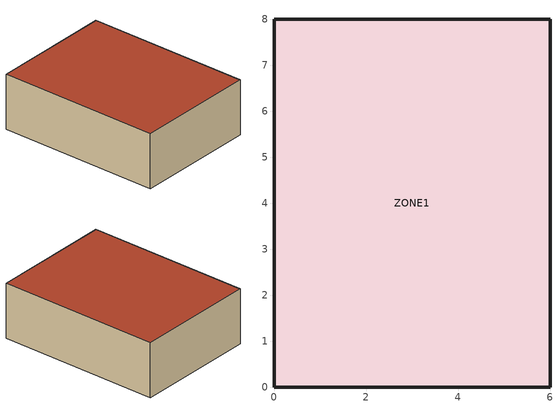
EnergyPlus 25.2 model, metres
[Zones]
ZONE1
 floor ground (FLOOR_SLAB): 0,8 6,8 6,0 0,0 z0
 wall outside (INSULATED_WALL): 0,0 6,0 6,8 0,8 0,0 z0:2.7
 roof outside (INSULATED_WALL): 0,8 6,8 6,0 0,0 z2.7
[Building]
RefBox_ZoneBalance: 0, City, 0.04, 0.4, FullExterior, 25
[Site:GroundTemperature:BuildingSurface]
18, 18, 18, 18, 18, 18, 18, 18, 18, 18, 18, 18
[Material]
INSUL_R20: MediumRough, 0.4, 0.02, 50, 1200
SLAB_100: MediumRough, 0.1, 1.73, 2300, 840
[Construction]
INSULATED_WALL: INSUL_R20
FLOOR_SLAB: SLAB_100
[Zone]
ZONE1: 0, 0, 0, 0, 1, 1
[ZoneControl:Thermostat]
ZONE1_Thermostat: ZONE1, DualSetpointSchedule, ThermostatSetpoint:DualSetpoint, DualSetpointSchedule
[ThermostatSetpoint:DualSetpoint]
DualSetpointSchedule: HeatingSetpointSchedule, CoolingSetpointSchedule
[Zone equipment]
ZONE1: ZONE1_IdealLoads
[ZoneHVAC:IdealLoadsAirSystem]
ZONE1_IdealLoads: , ZONE1_Inlet Node, ZONE1_Exhaust Node, , 50, 13, 0.0156, 0.0077, NoLimit, , , NoLimit, , , , , ConstantSensibleHeatRatio, 0.7, None
[Schedule:Compact]
HeatingSetpointSchedule; CoolingSetpointSchedule: Temperature, Through: 12/31, For: AllDays, Until: 24:00, 20
DualSetpointSchedule: Control Type, Through: 12/31, For: AllDays, Until: 24:00, 4
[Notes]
── Simulation Control ──────────────────────────────────────────────────
Annual run for 8760 hours
── Zone Equipment Connections ───────────────────────────────────────────
Lightweight insulation (R-20 approximation, 0.4 m thick)
Floor slab
── Ground temperature ──────────────────────────────────────────────────
── Global Geometry Rules ───────────────────────────────────────────────
South wall — NoSun, NoWind to decouple from solar and wind
North wall
East wall
West wall
